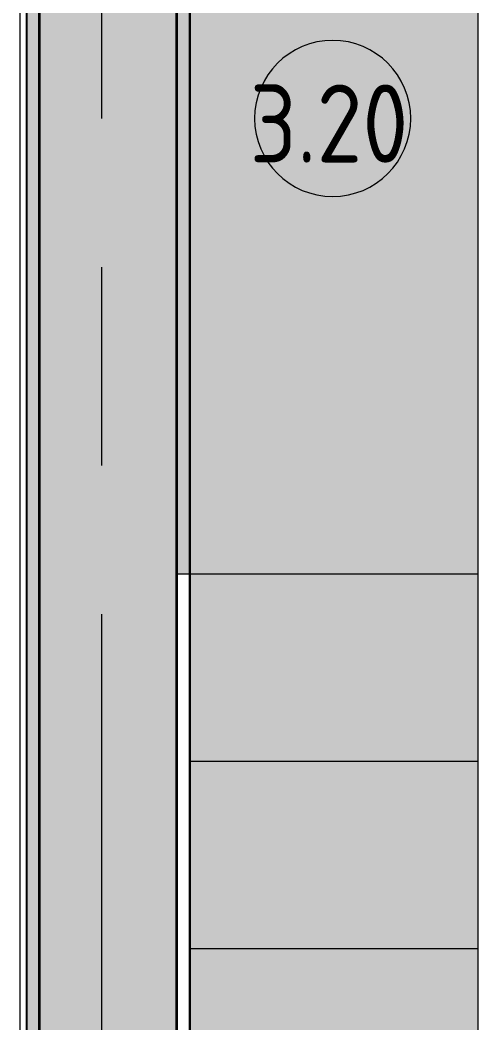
# Model space of a CAD drawing. Header units: millimetres. Extents: x 63482 to 319368, y -8553 to 29000.
# Drawn here: x 71829 to 72562, y 4801 to 6407 of the extents above; entities that cross this region are included whole.
import ezdxf

# ---------------------------------------------------------------- set-up
doc = ezdxf.new("R2010")
doc.units = ezdxf.units.MM
doc.linetypes.add('200_ШТРИХ__ш1_п0_6_', pattern=[80, 50, -30])
doc.linetypes.add('Осевая', pattern=[1587.5, 317.5, -238.125, 793.75, -238.125])
for name, color, linetype, lineweight in [('A-AREA-IDEN', 7, 'Continuous', 9), ('A-DETL-GENF', 7, 'Continuous', 9), ('A-DETL-MBND', 7, '200_ШТРИХ__ш1_п0_6_', 9), ('I-WALL', 7, 'Continuous', 9), ('S-STRS-2', 7, 'Continuous', 9), ('Оси-2', 7, 'Осевая', 9)]:
    doc.layers.add(name, color=color, linetype=linetype, lineweight=lineweight)
for name, color, linetype, lineweight, true_color in [('A-WALL-1', 7, 'Continuous', 25, 0x3c3c3c), ('A-WALL-3', 7, 'Continuous', 35, 0x3c3c3c), ('A-WALL-FNSH-1', 7, 'Continuous', 15, 0x3c3c3c)]:
    doc.layers.add(name, color=color, linetype=linetype, lineweight=lineweight, true_color=true_color)
doc.layers.add('S-STRS-1', color=7, linetype='Continuous', lineweight=15, transparency=1)
doc.styles.add('GOST Common_2', font='GOST_Common.ttf', dxfattribs={"width": 0.9, "height": 125})

# ---------------------------------------------------------------- blocks, each defined once
blk = doc.blocks.new('DET_L_Линия разрыва - М100-31031471-Фрагмент 3_1')
at = {"layer": 'A-DETL-GENF'}
blk.add_line((0, 0), (4600, 0), dxfattribs=at)
blk = doc.blocks.new('Марка_Помещения - Номер-25198446-Фрагмент 3_1')
at = {"layer": 'A-AREA-IDEN'}
for start, end in [(360, 180), (180, 360)]:
    blk.add_arc((0, 0), 2.5, start, end, dxfattribs=at)

msp = doc.modelspace()

# ---------------------------------------------------------------- hatches: boundary and pattern name
at = {"layer": 'I-WALL'}
h = msp.add_hatch(dxfattribs=at)
h.set_pattern_fill('FP_10', color=256, style=0, pattern_type=2)
h.set_pattern_definition([(0, (0, 0), (60.96, 15.24), [5.029, -40.691, 5.029, -40.691, -243.84]), (0, (0, 0), (60.96, 15.24), [-91.44, 5.029, -86.411, 5.029, -40.691, -106.68]), (0, (0, 0), (60.96, 15.24), [-228.6, 5.029, -25.451, 5.029, -71.171]), (120, (22.86, 7.62), (-43.678227, 45.1729086), [5.029, -40.691, 5.029, -40.691, -243.84]), (120, (22.86, 7.62), (-43.678227, 45.1729086), [-91.44, 5.029, -86.411, 5.029, -40.691, -106.68]), (120, (22.86, 7.62), (-43.678227, 45.1729086), [-228.6, 5.029, -25.451, 5.029, -71.171]), (240, (30.48, 38.1), (-17.281773, -60.4129086), [5.029, -40.691, 5.029, -40.691, -243.84]), (240, (30.48, 38.1), (-17.281773, -60.4129086), [-91.44, 5.029, -86.411, 5.029, -40.691, -106.68]), (240, (30.48, 38.1), (-17.281773, -60.4129086), [-228.6, 5.029, -25.451, 5.029, -71.171])])
h.paths.add_polyline_path([(71840, 140), (71860, 140), (71860, 7680), (71840, 7680), (71840, 141)])
h = msp.add_hatch(dxfattribs=at)
h.set_pattern_fill('FP_3', color=256, style=0, pattern_type=2)
h.set_pattern_definition([(45, (0, 0), (-28.512667, 28.512667), []), (45, (28.51, 0), (-28.512667, 28.512667), [50.403, -10.081, 1.676, -8.404])])
h.paths.add_polyline_path([(71860, 120), (72080, 120), (72080, 7680), (71860, 7680), (71860, 140)])
at = {"layer": 'S-STRS-1'}
for points in [[(72080, 5520), (72561.9, 5520), (72561.9, 7680), (72405, 7680), (72405, 6780), (72355, 6780), (72355, 7680), (72320, 7680), (72320, 7672), (72250, 7672), (72250, 7680), (72080, 7680), (72080, 7003.3)], [(72100, 5220), (72561.9, 5220), (72561.9, 5520), (72100, 5520)], [(72561.9, 4920), (72561.9, 5220), (72100, 5220), (72100, 4920)], [(72100, 4620), (72561.9, 4620), (72561.9, 4920), (72100, 4920)]]:
    msp.add_hatch(color=256, dxfattribs=at).paths.add_polyline_path(points)

# ---------------------------------------------------------------- linework, layer by layer
at = {"layer": 'A-DETL-MBND'}
msp.add_line((72100, 7680), (72100, 535), dxfattribs=at)
at = {"layer": 'A-WALL-1'}
msp.add_line((71840, 140), (71840, 7680), dxfattribs=at)
at = {"layer": 'A-WALL-3'}
for p, q in [((71860, -100), (71860, 7680)), ((72080, 120), (72080, 7680))]:
    msp.add_line(p, q, dxfattribs=at)
at = {"layer": 'A-WALL-FNSH-1'}
for p, q in [((71839, 7659), (71839, 141)), ((72100, 7660), (72100, 130)), ((72101, 140), (72101, 7659))]:
    msp.add_line(p, q, dxfattribs=at)
at = {"layer": 'I-WALL'}
for p, q in [((71829, 151), (71829, 7649)), ((72100.4, 1630.5), (72100.4, 7659)), ((72101.4, 7659), (72101.4, 535)), ((72101.4, 5693), (72100, 5693)), ((72100.4, 5560.4), (72101.4, 5560.4)), ((72100.4, 5210), (72101.4, 5210))]:
    msp.add_line(p, q, dxfattribs=at)
at = {"layer": 'S-STRS-2'}
for p, q in [((72080, 5520), (72561.9, 5520)), ((72080, 5520), (72561.9, 5520)), ((72100, 5220), (72561.9, 5220)), ((72100, 5220), (72561.9, 5220)), ((72100, 4920), (72561.9, 4920)), ((72100, 4920), (72561.9, 4920))]:
    msp.add_line(p, q, dxfattribs=at)
at = {"layer": 'Оси-2'}
msp.add_line((71960, -656.3), (71960, 7892.8), dxfattribs=at)

# ---------------------------------------------------------------- block references
at = {"layer": 'A-AREA-IDEN', "xscale": 49.99999999999998, "yscale": 49.99999999999998, "zscale": 49.99999999999998}
msp.add_blockref('Марка_Помещения - Номер-25198446-Фрагмент 3_1', (72329.4, 6249.5), dxfattribs=at)
at = {"layer": 'A-DETL-GENF', "rotation": 270.0000000000001}
msp.add_blockref('DET_L_Линия разрыва - М100-31031471-Фрагмент 3_1', (72561.9, 9142.8), dxfattribs=at)

# ---------------------------------------------------------------- texts
at = {"layer": 'A-AREA-IDEN', "insert": (72196.6, 6303.8), "char_height": 125, "width": 331.899, "attachment_point": 1, "style": 'GOST Common_2'}
msp.add_mtext('3.20', dxfattribs=at)

doc.saveas('drawing.dxf')
